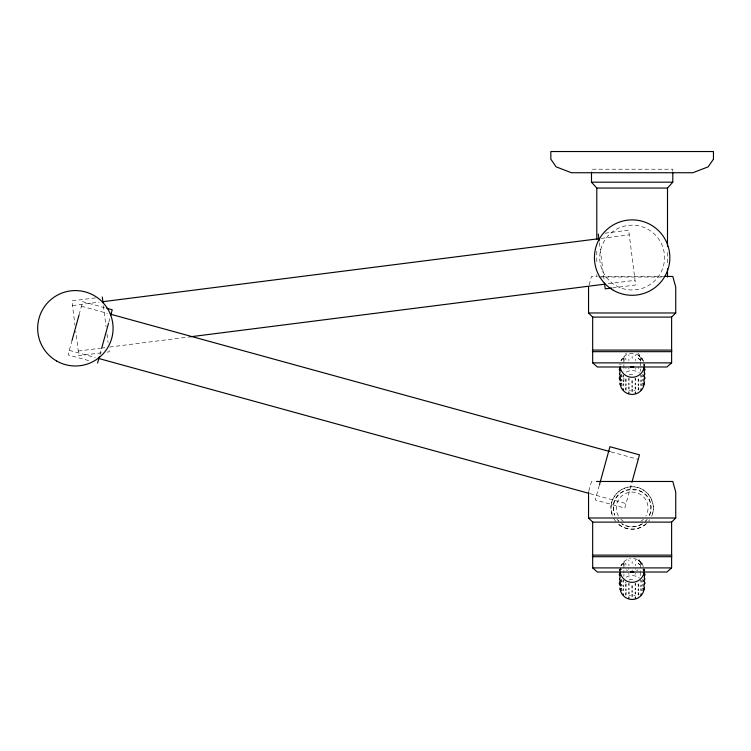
<?xml version="1.0" encoding="UTF-8"?>
<svg xmlns="http://www.w3.org/2000/svg" width="751" height="751" viewBox="0 0 751 751"><rect width="100%" height="100%" fill="white"/><g stroke="black" fill="none" stroke-linecap="round" stroke-linejoin="round"><path stroke-width="0.56" stroke-dasharray="3.75 2.82" d="M635.43 355.852L635.365 354.782M635.43 560.884L635.365 559.814M635.43 569.455L635.477 568.629M628.859 359.147L628.916 360.705M628.859 564.179L628.916 565.738M635.365 360.705L635.43 359.147M635.365 369.276L635.477 368.206M635.365 565.738L635.43 564.179M635.365 574.308L635.477 573.238M644.236 366.422L644.583 364.038L644.424 364.742M644.236 571.455L644.583 569.07L644.424 569.774M641.129 359.109L640.716 357.542L641.88 359.945L641.251 358.33M641.129 564.142L640.716 562.574L641.88 564.977L641.251 563.363M620.439 567.953L619.556 571.051M620.833 364.676L620.983 364.085M620.833 569.709L620.983 569.117M72.087 340.25L68.05 354.913L91.021 361.24M79.118 314.678L82.704 301.658L104.586 307.675M99.883 354.707L101.319 349.487M108.82 322.235L109.946 318.124M599.307 485.315L595.28 499.969L624.813 508.098L631.985 482.048M589.131 284.92L591.488 276.434L597.402 276.434M588.84 491.013L591.488 481.475L594.585 481.475M649.559 515.195C660.411 481.288 603.879 481.288 614.722 515.195A18.85 18.85 0 0 1 632.145 489.126A18.85 18.85 0 0 1 649.559 515.195L648.254 517.646M628.916 354.782L628.859 355.852M628.916 559.814L628.859 560.884M623.039 358.33L622.541 359.391L623.339 357.964L623.161 359.109M623.039 563.363L622.541 564.423L623.339 562.997L623.161 564.142M647.231 519.176L645.475 521.316A18.85 18.85 0 0 0 647.287 519.213M648.46 521.372L649.784 519.767M621.687 359.391L620.983 360.79A12.082 11.941 0 0 1 643.307 360.79M621.687 564.423L620.983 565.822A12.082 11.941 0 0 1 630.568 558.547M646.339 523.644C638.425 531.239 624.766 530.797 617.144 522.978M95.537 297.884L71.899 300.879L74.997 325.305M605.024 233.185L628.662 230.181L635.628 284.986L613.107 287.849M72.49 305.544L99.226 302.155M601.363 238.386L629.254 234.847M78.264 351.027L100.343 348.22M101.507 348.07L104.999 347.629M109.646 347.037L188.689 337.002M608.301 283.718L635.027 280.32M101.366 352.829L78.855 355.692L75.738 331.153M106.999 352.116L109.252 351.825L108.886 349.008M601.373 276.434L662.908 276.434M661.537 277.025L596.792 277.025L596.792 274.688M81.455 306.192L107.431 313.336M611.117 451.914L638.228 459.377M69.299 350.379L95.274 357.532M589.929 493.623L626.062 503.564M617.05 519.176L618.815 521.316A18.85 18.85 0 0 1 617.003 519.213M615.829 521.372L614.506 519.767A21.206 21.206 0 0 1 612.966 517.054M641.73 358.086L643.363 361.419L642.603 359.391M641.73 563.119L643.363 566.451L642.603 564.423M638.547 358.34L639.599 359.71L638.312 358.086A41.896 3.107 -60.3 0 1 638.312 360.067M638.547 563.372L639.599 564.743L638.312 563.119A41.896 3.107 -60.3 0 1 638.312 565.09M644.123 363.803L644.733 366.019M644.733 571.051L644.123 568.836A12.082 11.941 0 0 1 644.227 570.394M643.307 364.085L643.814 366.225M619.706 364.038L619.866 364.742M599.364 242.667L604.133 280.226M103.385 305.648L106.069 326.807M106.999 334.12L108.06 342.447M628.812 368.206L628.916 369.276M628.812 573.238L628.916 574.308M628.812 568.629L628.859 569.455M620.148 570.15L620.166 568.836A12.082 11.941 0 0 0 620.063 570.394M672.793 171.369L672.793 169.21L591.488 169.21L591.488 171.369M667.498 252.449L667.498 262.981M640.396 358.922L640.396 361.165M640.396 362.292L640.396 371.266M640.396 563.954L640.396 570.685M640.396 571.811L640.396 576.299M632.145 356.453L632.145 358.434M632.145 561.485L632.145 563.466M632.145 570.047L632.145 570.901M623.893 358.922L623.893 363.409M623.893 364.535L623.893 371.266M623.893 377.997L623.893 381.367M623.893 563.954L623.893 572.929M623.893 574.055L623.893 576.299M596.792 251.275L596.792 264.155M637.975 569.718A8.252 8.148 0 0 1 636.726 570.732M627.564 570.732A8.252 8.148 0 0 1 626.315 569.718M624.053 565.541A8.252 8.148 0 0 1 625.283 559.429M638.998 559.429A8.252 8.148 0 0 1 640.237 565.541M635.299 595.055A8.252 8.148 0 0 1 633.75 595.515M630.53 595.515A8.252 8.148 0 0 1 628.991 595.055M625.283 582.992A8.252 8.148 0 0 1 626.315 581.762M628.991 579.988A8.252 8.148 0 0 1 635.299 579.988M637.975 353.158A8.252 8.148 0 0 1 640.237 360.508M624.053 360.508A8.252 8.148 0 0 1 626.315 353.158M635.299 390.022A8.252 8.148 0 0 1 633.75 390.482M630.53 390.482A8.252 8.148 0 0 1 628.991 390.022M628.991 374.956A8.252 8.148 0 0 1 635.299 374.956M618.364 515.937A15.912 15.912 0 0 1 621.922 495.801A15.912 15.912 0 0 1 642.368 495.801A15.912 15.912 0 0 1 645.916 515.937M643.391 519.232A15.912 15.912 0 0 1 640.978 521.213M623.302 521.213A15.912 15.912 0 0 1 620.899 519.232M646.386 523.7A21.206 21.206 0 0 1 617.895 523.7M626.109 577.181A12.082 11.941 0 0 1 639.495 578.045M633.722 558.547A12.082 11.941 0 0 1 643.307 565.822M643.241 568.667A41.896 5.379 -30.3 0 1 642.828 569.558M625.977 565.09A41.896 3.107 60.3 0 1 625.977 563.119M621.452 569.558A41.896 5.379 30.3 0 1 621.049 568.667M626.109 372.149A12.082 11.941 0 0 1 639.495 373.012M638.547 367.568A41.896 3.107 -60.3 0 1 638.312 368.628M625.977 368.628A41.896 3.107 60.3 0 1 625.743 367.568M625.977 360.067A41.896 3.107 60.3 0 1 625.977 358.086M611.342 503.846L610.929 507.986L612.544 516.097A21.206 21.206 0 0 1 632.145 486.77C646.677 486.31 657.726 502.851 651.737 516.097A21.206 21.206 0 0 0 632.145 486.77C622.297 486.704 613.201 494.167 611.342 503.846M642.621 523.663C636.407 527.803 627.883 527.803 621.668 523.663A18.85 18.85 0 0 0 642.621 523.663M638.434 355.242L639.533 356.49L638.434 355.242M638.434 560.274L639.533 561.523L638.434 560.274M643.447 569.709L643.307 569.117L643.814 571.258L643.447 569.709M619.866 569.774L619.706 569.07L619.979 570.788L619.866 569.774M610.779 281.944A32.406 32.406 0 0 0 663.922 263.911A32.406 32.406 0 0 0 621.725 226.896A32.406 32.406 0 0 0 610.779 281.944"/><path stroke-width="1.13" d="M628.859 383.432L628.916 384.503M628.859 391.994L628.916 393.073M628.859 588.465L628.916 589.535M628.859 597.026L628.916 598.106M635.43 380.137L635.365 378.579M635.43 388.699L635.365 387.14M635.43 585.17L635.365 583.611M635.43 593.731L635.365 592.173M628.916 378.579L628.859 380.137M628.916 387.14L628.859 388.699M628.916 583.611L628.859 585.17M628.916 592.173L628.859 593.731M623.161 380.175L623.339 381.32M623.161 388.736L623.339 389.882M623.161 585.207L623.339 586.353M623.161 593.778L623.339 594.914M625.855 384.043L625.855 385.366M625.855 589.075L625.855 590.399M641.129 376.88L640.95 375.387M641.129 385.451L640.95 383.949M641.129 581.912L640.95 580.42M641.129 590.483L640.95 588.981M619.866 374.542L620.11 375.791M619.866 383.104L620.11 384.362M644.424 373.303L644.18 372.055M619.866 579.575L620.11 580.823M619.866 588.136L620.11 589.394M644.424 578.336L644.18 577.087M619.866 368.037L620.11 369.417M619.866 376.598L620.11 377.988M644.424 371.247L644.18 369.868M644.424 379.809L644.18 378.429M619.866 573.069L620.11 574.449M619.866 581.631L620.11 583.02M644.424 576.28L644.18 574.9M644.424 584.841L644.18 583.461M72.087 340.25L79.005 315.091M97.583 363.043L99.357 356.603M101.62 348.38L108.548 323.221M110.716 315.345L112.237 309.787L106.773 308.276M599.505 484.63L609.934 446.714L639.467 454.843L631.985 482.048M623.339 375.387L623.161 376.88M623.339 383.949L623.161 385.451M623.339 580.42L623.161 581.912M623.339 588.981L623.161 590.483M621.246 379.49L621.246 380.804M621.246 584.522L621.246 585.836M638.434 385.366L638.434 384.043M638.434 590.399L638.434 589.075M635.365 384.503L635.43 383.432M635.365 393.073L635.43 391.994M635.365 589.535L635.43 588.465M635.365 598.106L635.43 597.026M619.556 373.266L619.556 374.58M644.733 374.58L644.733 373.266M619.556 578.298L619.556 579.612M644.733 579.612L644.733 578.298M620.11 369.868L619.866 371.247M620.11 378.429L619.866 379.809M644.18 369.417L644.424 368.037M620.11 574.9L619.866 576.28M620.11 583.461L619.866 584.841M644.18 574.449L644.424 573.069M643.044 380.804L643.044 379.49M643.044 585.836L643.044 584.522M620.11 372.055L619.866 373.303M644.18 375.791L644.424 374.542M644.18 384.362L644.424 383.104M620.11 577.087L619.866 578.336M644.18 580.823L644.424 579.575M644.18 589.394L644.424 588.136M640.95 381.32L641.129 380.175M640.95 389.882L641.129 388.736M640.95 586.353L641.129 585.207M640.95 594.914L641.129 593.778M667.498 246.591L667.498 188.06L672.793 182.174L672.793 172.448M671.619 350.088L671.619 317.091L675.74 312.97L675.74 287.042L672.793 276.434L663.922 276.434M671.619 555.12L671.619 522.123L675.74 518.002L675.74 492.074L672.793 481.475L596.463 481.475M671.619 351.675L671.619 362.874L666.907 366.995L597.383 366.995L592.67 362.874L592.67 351.675M671.619 556.707L671.619 567.906L666.907 572.027L597.383 572.027L592.67 567.906L592.67 556.707M102.709 301.705L599.035 238.687M189.853 336.852L604.808 284.16M611.981 287.99L605.231 288.844L604.508 283.165M591.488 172.448L591.488 182.174L672.793 182.174M591.488 182.174L596.792 188.06L667.498 188.06M588.549 287.042L588.549 312.97L675.74 312.97M588.549 312.97L592.67 317.091L671.619 317.091M592.379 350.088L671.91 350.088M592.379 351.675L671.91 351.675M592.67 362.874L671.619 362.874M588.549 492.074L588.549 518.002L675.74 518.002M588.549 518.002L592.67 522.123L671.619 522.123M592.379 555.12L671.91 555.12M592.379 556.707L671.91 556.707M592.67 567.906L671.619 567.906M110.819 314.265L609.99 451.604M98.663 358.462L588.793 493.313M644.424 376.598L644.583 377.218M644.424 581.631L644.583 582.25M598.275 234.04L599.12 240.705M102.286 297.02L103.009 302.709M667.498 268.83L667.498 277.025M632.145 380.851L632.145 382.832M632.145 385.714L632.145 387.028M632.145 389.422L632.145 391.393M632.145 585.883L632.145 587.864M632.145 590.746L632.145 592.06M632.145 594.454L632.145 596.425M596.792 188.06L596.792 239.569M592.67 317.091L592.67 350.088M592.67 522.123L592.67 555.12M633.75 571.952A8.252 8.148 0 0 1 630.53 571.952M633.75 366.92A8.252 8.148 0 0 1 630.53 366.92M644.123 585.958A12.082 11.941 0 0 1 633.722 599.364A12.082 11.941 0 0 1 620.166 589.084M620.166 585.958A12.082 11.941 0 0 1 620.476 584.428M644.123 571.952A12.082 11.941 0 0 1 620.166 571.952M619.81 584.231A41.896 6.215 0 0 1 619.81 582.25M621.462 590.333A41.896 5.379 -30.3 0 1 621.462 588.352M625.977 594.792A41.896 3.107 -60.3 0 1 625.977 592.821M638.312 592.821A41.896 3.107 60.3 0 1 638.312 594.792M642.828 588.352A41.896 5.379 30.3 0 1 642.828 590.333M644.48 582.25A41.896 6.215 0 0 1 644.959 583.565M644.48 573.689A41.896 6.215 0 0 1 644.48 575.66M619.8 575.66A41.896 6.215 0 0 1 619.81 573.689M621.462 581.762A41.906 5.379 -30.3 0 1 621.462 579.791M625.977 586.231A41.896 3.107 -60.3 0 1 625.977 584.25M638.312 584.25A41.896 3.107 60.3 0 1 638.312 586.231M642.828 579.791A41.906 5.379 30.3 0 1 642.828 581.762M644.123 380.926A12.082 11.941 0 0 1 633.722 394.331A12.082 11.941 0 0 1 620.166 384.052M620.166 380.926A12.082 11.941 0 0 1 620.476 379.396M644.123 366.92A12.082 11.941 0 0 1 620.166 366.92M619.81 379.199A41.896 6.215 0 0 1 619.81 377.218M621.462 385.291A41.896 5.379 -30.3 0 1 621.462 383.32M625.977 389.76A41.896 3.107 -60.3 0 1 625.977 387.788M638.312 387.788A41.896 3.107 60.3 0 1 638.312 389.76M642.828 383.32A41.896 5.379 30.3 0 1 642.828 385.291M644.48 377.218A41.896 6.215 0 0 1 644.959 378.532M644.48 368.657A41.896 6.215 0 0 1 644.48 370.628M619.8 370.628A41.896 6.215 0 0 1 619.81 368.657M621.462 376.73A41.896 5.379 -30.3 0 1 621.462 374.749M625.977 381.198A41.896 3.107 -60.3 0 1 625.977 379.217M638.312 379.217A41.896 3.107 60.3 0 1 638.312 381.198M642.828 374.749A41.896 5.379 30.3 0 1 642.828 376.73M713.45 159.193L708.146 166.853L692.826 172.739L571.455 172.739L556.144 166.853L550.84 159.193L550.84 151.533L713.45 151.533L713.45 159.193M56.522 360.94A37.71 37.71 0 0 0 113.082 328.29A37.71 37.71 0 0 0 56.522 295.631A37.71 37.71 0 0 0 56.522 360.94M613.295 290.243A37.71 37.71 0 0 0 669.854 257.584A37.71 37.71 0 0 0 613.295 224.934A37.71 37.71 0 0 0 613.295 290.243"/></g></svg>
